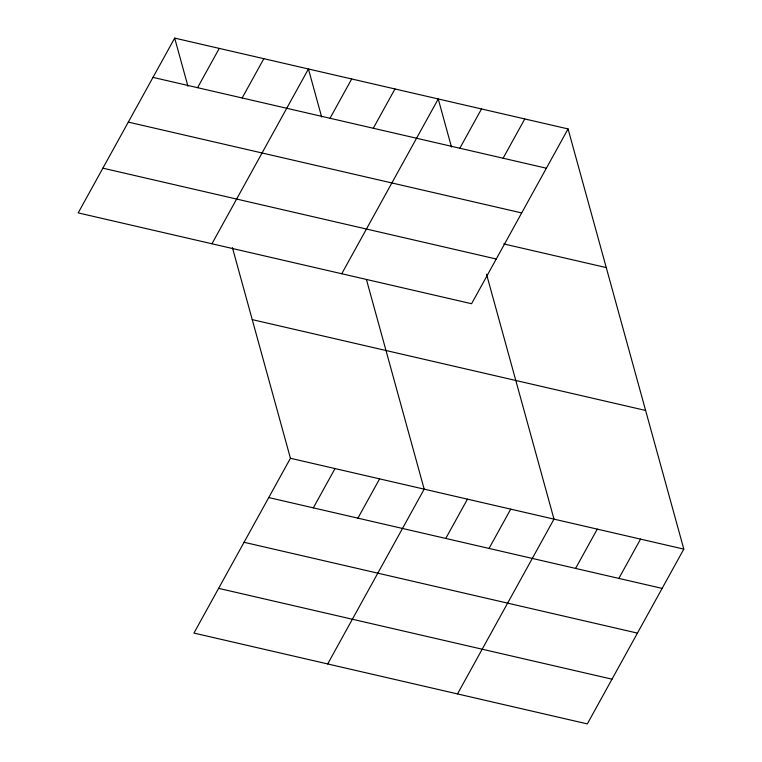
<?xml version="1.0" encoding="UTF-8"?>
<svg xmlns="http://www.w3.org/2000/svg" width="762" height="762" viewBox="0 0 762 762"><rect width="100%" height="100%" fill="white"/><g stroke="black" fill="none" stroke-linecap="round" stroke-linejoin="round"><path stroke-width="1.14" d="M174.679 38.1L78.191 212.893L471.564 303.724L568.061 128.93L174.679 38.1L187.928 86.182M197.577 87.678L219.256 48.397M242.154 97.974L263.843 58.684M211.941 243.773L308.429 68.98L321.669 117.062M330.013 118.262L351.701 78.972M373.285 128.254L394.973 88.964M341.747 273.748L438.245 98.955L451.485 147.037M459.829 148.238L481.517 108.947M232.4 247.621L290.436 458.276L193.939 633.07L587.321 723.9L683.809 549.107L568.061 128.93M503.101 158.22L524.789 118.939M313.325 507.863L335.013 468.573M357.911 518.15L379.6 478.869M327.689 663.95L424.186 489.156L366.465 279.644M445.77 538.439L467.458 499.148M489.042 548.43L510.721 509.14M457.505 693.925L553.993 519.132L486.518 274.187M575.586 568.414L597.265 529.123M618.858 578.406L640.537 539.115M152.991 77.391L546.373 168.212M128.302 122.101L521.684 212.931M503.768 243.926L606.257 267.586M102.87 168.173L496.252 259.004M252.232 319.621L645.614 410.451M290.436 458.276L683.809 549.107M268.748 497.567L662.13 588.397M244.059 542.287L637.442 633.108M218.627 588.359L612.01 679.18"/></g></svg>
